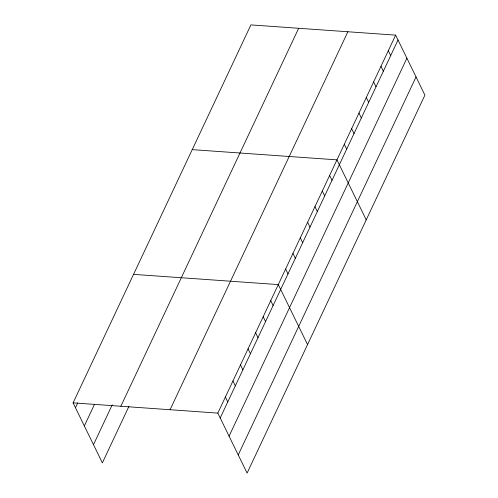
<?xml version="1.0" encoding="UTF-8"?>
<svg xmlns="http://www.w3.org/2000/svg" width="498" height="498" viewBox="0 0 498 498"><rect width="100%" height="100%" fill="white"/><g stroke="black" fill="none" stroke-linecap="round" stroke-linejoin="round"><path stroke-width="0.75" d="M128.97 406.293L102.358 462.866L73.094 402.87L250.905 24.9L395.642 35.134L424.906 95.13L247.095 473.1L217.831 413.103L395.642 35.134M75.472 407.744L77.769 402.857M84.343 425.933L94.527 404.283M93.481 444.677L112.212 404.868M120.858 406.244L298.669 28.274M170.067 409.723L347.878 31.754M220.209 417.978L398.026 40.008M229.08 436.167L406.897 58.198M238.225 454.911L416.035 76.941M192.228 149.63L336.965 159.864L366.229 219.861M133.551 274.361L278.289 284.595L307.552 344.591M73.094 402.87L217.831 413.103M388.309 50.721L390.687 55.602M380.976 66.315L383.354 71.195M373.643 81.909L376.021 86.783M366.304 97.496L368.682 102.376M358.971 113.09L361.349 117.964M351.638 128.683L354.016 133.557M344.305 144.271L346.683 149.151M329.632 175.452L332.01 180.332M322.299 191.045L324.677 195.919M314.96 206.639L317.344 211.513M307.627 222.226L310.005 227.107M300.294 237.82L302.672 242.694M292.961 253.407L295.339 258.288M285.622 269.001L288 273.881M270.731 300.655L273.109 305.535M263.174 316.722L265.552 321.596M255.617 332.782L257.995 337.663M248.06 348.849L250.438 353.723M240.503 364.91L242.881 369.79M232.946 380.976L235.324 385.85M225.389 397.037L227.767 401.917"/></g></svg>
